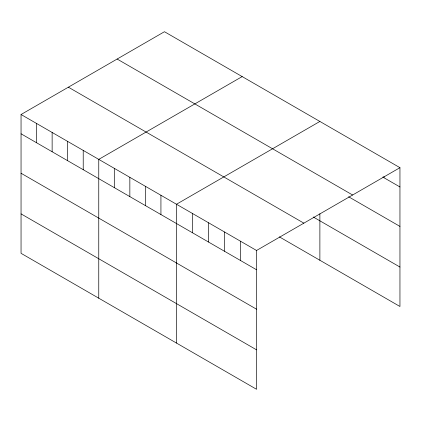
<?xml version="1.0" encoding="UTF-8"?>
<svg xmlns="http://www.w3.org/2000/svg" width="421" height="421" viewBox="0 0 421 421"><rect width="100%" height="100%" fill="white"/><g stroke="black" fill="none" stroke-linecap="round" stroke-linejoin="round"><path stroke-width="0.63" d="M21.05 114.512L256.542 250.474L256.542 389.283L21.05 253.321L21.05 114.512L164.458 31.717L399.95 167.679L399.95 306.488L279.36 236.865M242.17 76.585L98.761 159.38L98.761 298.189M319.881 121.453L176.473 204.248L176.473 343.057M256.542 250.474L399.95 167.679M382.831 177.078L399.95 186.961M117.133 59.04L352.624 195.002M348.599 196.76L399.95 226.403M313.224 216.973L399.95 267.046M68.376 87.189L303.867 223.151M21.05 133.799L256.542 269.761M21.05 173.242L256.542 309.203M21.05 213.879L256.542 349.84M383.936 176.431L383.936 177.72M319.881 213.721L319.881 260.262M240.528 241.228L240.528 260.515M224.514 231.982L224.514 251.269M208.5 222.741L208.5 242.022M192.486 213.494L192.486 232.776M160.933 195.276L160.933 214.557M145.392 186.303L145.392 205.585M129.847 177.325L129.847 196.612M114.307 168.353L114.307 187.64M83.221 150.408L83.221 169.689M67.676 141.435L67.676 160.717M52.136 132.462L52.136 151.744M36.59 123.485L36.59 142.772"/></g></svg>
